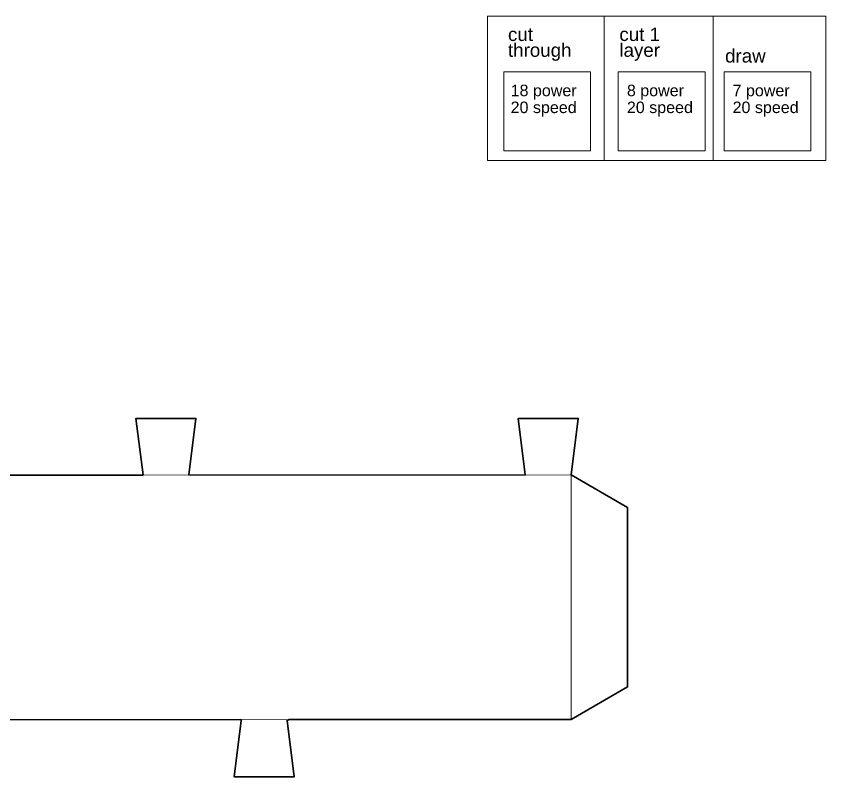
# Model space of a CAD drawing. Header units: inches. Extents: x -357 to 205, y 5 to 343.
# Drawn here: x 1.9 to 204.8, y 152.6 to 343.3 of the extents above; entities that cross this region are included whole.
import ezdxf

# ---------------------------------------------------------------- set-up
doc = ezdxf.new("R2010")
doc.units = ezdxf.units.IN
doc.header["$MEASUREMENT"] = 0
for name, color, linetype in [('$DDT_AUDIT_GENERATED_(3B)', 7, 'Continuous'), ('cut half', 7, 'Continuous'), ('cut through', 7, 'Continuous')]:
    doc.layers.add(name, color=color, linetype=linetype)

msp = doc.modelspace()

# ---------------------------------------------------------------- linework, layer by layer
at = {"layer": '$DDT_AUDIT_GENERATED_(3B)', "color": 250, "lineweight": 20, "true_color": 0x231f20}
for points in [[(120.03, 307.12), (204.76, 307.12), (204.76, 343.33), (120.03, 343.33), (120.03, 307.12)], [(149.24, 307.12), (176.54, 307.12), (176.54, 343.33), (149.24, 343.33), (149.24, 307.12)], [(124.12, 309.59), (145.85, 309.59), (145.85, 329.4), (124.12, 329.4), (124.12, 309.59)], [(152.78, 309.59), (174.5, 309.59), (174.5, 329.4), (152.78, 329.4), (152.78, 309.59)], [(179.26, 309.59), (200.98, 309.59), (200.98, 329.4), (179.26, 329.4), (179.26, 309.59)]]:
    msp.add_lwpolyline(points, dxfattribs=at)
at = {"layer": 'cut half', "color": 7, "lineweight": 9, "true_color": 0xffffff}
msp.add_lwpolyline([(-325, 166.8), (140.94, 167), (140.94, 228.33), (-325.03, 228.13)], dxfattribs=at)
at = {"layer": 'cut through', "color": 7, "lineweight": 35, "true_color": 0xffffff}
msp.add_open_spline([(-325, 171.68), (-339.28, 171.68), (-350.86, 183.26), (-350.86, 197.54), (-350.86, 211.82), (-339.3, 223.4), (-325.01, 223.4), (-325.01, 223.4), (-325.03, 228.13), (-325.03, 228.13), (-325.03, 228.13), (-312.92, 228.13), (-312.92, 228.13), (-312.92, 228.13), (-253.92, 228.16), (-253.92, 228.16), (-253.92, 228.16), (-253.63, 228.3), (-253.63, 228.3), (-253.63, 228.3), (-255.45, 242.44), (-255.45, 242.44), (-255.45, 242.44), (-240.36, 242.46), (-240.36, 242.46), (-240.36, 242.46), (-242.17, 228.33), (-242.17, 228.33), (-242.17, 228.33), (-241.99, 228.16), (-241.99, 228.16), (-241.99, 228.16), (-157.9, 228.2), (-157.9, 228.2), (-157.9, 228.2), (-157.85, 228.3), (-157.85, 228.3), (-157.85, 228.3), (-159.67, 242.44), (-159.67, 242.44), (-159.67, 242.44), (-144.58, 242.46), (-144.58, 242.46), (-144.58, 242.46), (-146.39, 228.33), (-146.39, 228.33), (-146.39, 228.33), (-146.26, 228.21), (-146.26, 228.21), (-146.26, 228.21), (-62.1, 228.24), (-62.1, 228.24), (-62.1, 228.24), (-62.08, 228.3), (-62.08, 228.3), (-62.08, 228.3), (-63.89, 242.44), (-63.89, 242.44), (-63.89, 242.44), (-48.81, 242.46), (-48.81, 242.46), (-48.81, 242.46), (-50.61, 228.33), (-50.61, 228.33), (-50.61, 228.33), (-50.53, 228.25), (-50.53, 228.25), (-50.53, 228.25), (33.7, 228.28), (33.7, 228.28), (33.7, 228.28), (33.7, 228.3), (33.7, 228.3), (33.7, 228.3), (31.88, 242.44), (31.88, 242.44), (31.88, 242.44), (46.97, 242.46), (46.97, 242.46), (46.97, 242.46), (45.16, 228.33), (45.16, 228.33), (45.16, 228.33), (45.18, 228.29), (45.18, 228.29), (45.18, 228.29), (129.47, 228.32), (129.47, 228.32), (129.47, 228.32), (129.48, 228.32), (129.48, 228.32), (129.48, 228.32), (127.66, 242.44), (127.66, 242.44), (127.66, 242.44), (142.75, 242.46), (142.75, 242.46), (142.75, 242.46), (140.94, 228.33), (140.94, 228.33), (140.94, 228.33), (155.08, 220.17), (155.08, 220.17), (155.08, 220.17), (155.1, 175.17), (155.1, 175.17), (155.1, 175.17), (140.97, 167), (140.97, 167), (140.97, 167), (125.26, 166.99), (125.26, 166.99), (125.26, 166.99), (70.34, 166.97), (70.34, 166.97), (70.34, 166.97), (69.78, 166.75), (69.78, 166.75), (69.78, 166.75), (71.58, 152.62), (71.58, 152.62), (71.58, 152.62), (56.5, 152.63), (56.5, 152.63), (56.5, 152.63), (58.31, 166.77), (58.31, 166.77), (58.31, 166.77), (58.23, 166.96), (58.23, 166.96), (58.23, 166.96), (-25.88, 166.93), (-25.88, 166.93), (-25.88, 166.93), (-26, 166.75), (-26, 166.75), (-26, 166.75), (-24.19, 152.62), (-24.19, 152.62), (-24.19, 152.62), (-39.28, 152.63), (-39.28, 152.63), (-39.28, 152.63), (-37.46, 166.77), (-37.46, 166.77), (-37.46, 166.77), (-37.57, 166.92), (-37.57, 166.92), (-37.57, 166.92), (-121.73, 166.89), (-121.73, 166.89), (-121.73, 166.89), (-121.78, 166.75), (-121.78, 166.75), (-121.78, 166.75), (-119.97, 152.62), (-119.97, 152.62), (-119.97, 152.62), (-135.06, 152.63), (-135.06, 152.63), (-135.06, 152.63), (-133.24, 166.77), (-133.24, 166.77), (-133.24, 166.77), (-133.33, 166.88), (-133.33, 166.88), (-133.33, 166.88), (-217.39, 166.85), (-217.39, 166.85), (-217.39, 166.85), (-217.55, 166.75), (-217.55, 166.75), (-217.55, 166.75), (-215.75, 152.62), (-215.75, 152.62), (-215.75, 152.62), (-230.83, 152.63), (-230.83, 152.63), (-230.83, 152.63), (-229.02, 166.77), (-229.02, 166.77), (-229.02, 166.77), (-229.07, 166.84), (-229.07, 166.84), (-229.07, 166.84), (-313.04, 166.8), (-313.04, 166.8), (-313.04, 166.8), (-311.52, 152.62), (-311.52, 152.62), (-311.52, 152.62), (-326.61, 152.63), (-326.61, 152.63), (-326.61, 152.63), (-325, 166.8), (-325, 166.8), (-325, 166.8), (-325, 171.68), (-325, 171.68)], degree=3, knots=[0, 0, 0, 0, 1, 1, 1, 2, 2, 2, 3, 3, 3, 4, 4, 4, 5, 5, 5, 6, 6, 6, 7, 7, 7, 8, 8, 8, 9, 9, 9, 10, 10, 10, 11, 11, 11, 12, 12, 12, 13, 13, 13, 14, 14, 14, 15, 15, 15, 16, 16, 16, 17, 17, 17, 18, 18, 18, 19, 19, 19, 20, 20, 20, 21, 21, 21, 22, 22, 22, 23, 23, 23, 24, 24, 24, 25, 25, 25, 26, 26, 26, 27, 27, 27, 28, 28, 28, 29, 29, 29, 30, 30, 30, 31, 31, 31, 32, 32, 32, 33, 33, 33, 34, 34, 34, 35, 35, 35, 36, 36, 36, 37, 37, 37, 38, 38, 38, 39, 39, 39, 40, 40, 40, 41, 41, 41, 42, 42, 42, 43, 43, 43, 44, 44, 44, 45, 45, 45, 46, 46, 46, 47, 47, 47, 48, 48, 48, 49, 49, 49, 50, 50, 50, 51, 51, 51, 52, 52, 52, 53, 53, 53, 54, 54, 54, 55, 55, 55, 56, 56, 56, 57, 57, 57, 58, 58, 58, 59, 59, 59, 60, 60, 60, 61, 61, 61, 62, 62, 62, 63, 63, 63, 64, 64, 64, 65, 65, 65, 66, 66, 66, 66], dxfattribs=at)

# ---------------------------------------------------------------- texts
at = {"layer": '$DDT_AUDIT_GENERATED_(3B)', "color": 250, "true_color": 0x231f20, "attachment_point": 7}
for s, insert, char_height in [('\\fArial|b0|i0|c0|p34;\\W1;cut ', (125.14, 337.06), 3.3584), ('\\fArial|b0|i0|c0|p34;\\W1;cut 1 ', (153.05, 337.06), 3.3584), ('\\fArial|b0|i0|c0|p34;\\W1;through', (125.14, 332.13), 3.3584), ('\\fArial|b0|i0|c0|p34;\\W1;layer', (153.05, 332.13), 3.3584), ('\\fArial|b0|i0|c0|p34;\\W1;draw', (179.53, 331.66), 3.3584), ('\\fArial|b0|i0|c0|p34;\\W1;18 power', (125.8, 322.4), 2.8786), ('\\fArial|b0|i0|c0|p34;\\W1;8 power', (154.93, 322.4), 2.8786), ('\\fArial|b0|i0|c0|p34;\\W1;7 power', (181.41, 322.4), 2.8786), ('\\fArial|b0|i0|c0|p34;\\W1;20 speed', (125.8, 318.17), 2.8786), ('\\fArial|b0|i0|c0|p34;\\W1;20 speed', (154.93, 318.17), 2.8786), ('\\fArial|b0|i0|c0|p34;\\W1;20 speed', (181.41, 318.17), 2.8786)]:
    msp.add_mtext(s, dxfattribs=dict(at, insert=insert, char_height=char_height))

doc.saveas('drawing.dxf')
